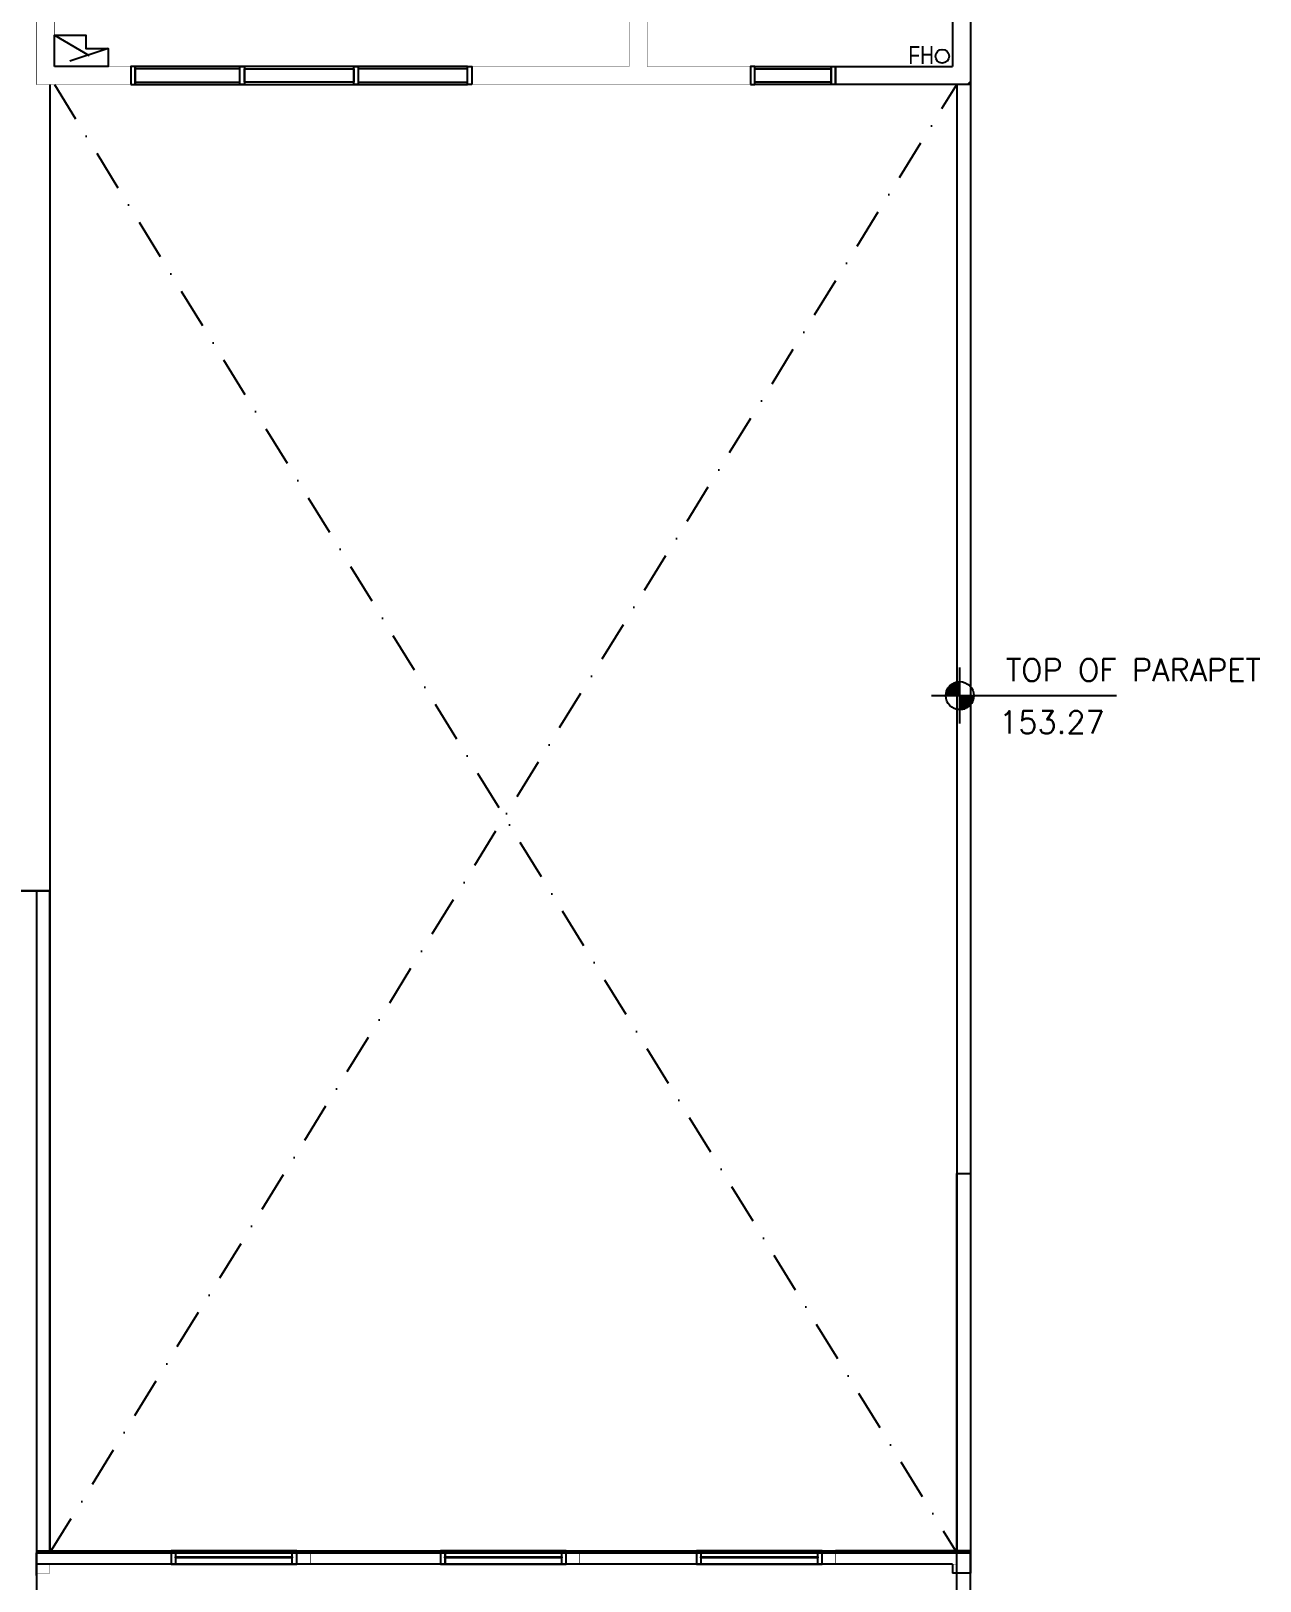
# Model space of a CAD drawing. Header units: millimetres. Extents: x -68474 to 336725, y -113450 to 40976.
# Drawn here: x 174740 to 188425, y -10587 to 6670 of the extents above; entities that cross this region are included whole.
import ezdxf
from ezdxf.enums import TextEntityAlignment as Align

# ---------------------------------------------------------------- set-up
doc = ezdxf.new("R2010")
doc.units = ezdxf.units.MM
doc.header["$LTSCALE"] = 900
doc.linetypes.add('s3152a$0$DASHDOT', pattern=[1, 0.5, -0.25, 0, -0.25])
for name, color, linetype in [('s3152a$0$-20', 7, 'Continuous'), ('s3152a$0$-3', 7, 'Continuous'), ('s3152a$0$-4', 7, 'Continuous'), ('s3152a$0$-8', 7, 'Continuous'), ('s3152a$0$11', 14, 'Continuous'), ('s3152a$0$23', 7, 'Continuous'), ('s3152a$0$35', 7, 'Continuous'), ('s3152a$0$56', 7, 'Continuous'), ('s3152a$0$N-ROOF', 4, 'Continuous'), ('s5152a$0$11', 7, 'Continuous'), ('s5152a$0$23', 7, 'Continuous')]:
    doc.layers.add(name, color=color, linetype=linetype)
doc.styles.add('s3152a$0$ROMANS', font='ROMANS', dxfattribs={"height": 0.2})
doc.styles.add('s3152a$0$STANDARD', font='txt')

# ---------------------------------------------------------------- blocks, each defined once
blk = doc.blocks.new('s3152a$0$WIN')
at = {"layer": 's3152a$0$23', "color": 14, "linetype": 'Continuous'}
for points in [[(0, 0), (1.4, 0), (1.4, 0.15), (0, 0.15)], [(0.05, 0), (1.35, 0), (1.35, 0.15), (0.05, 0.15)], [(0.05, 0.08), (1.35, 0.08), (1.35, 0.07), (0.05, 0.07)]]:
    blk.add_lwpolyline(points, close=True, dxfattribs=at)
blk = doc.blocks.new('s3152a')
at = {"layer": 's3152a$0$-20', "color": 144, "linetype": 'Continuous'}
blk.add_line((185168, 6075), (185200, 6108), dxfattribs=at)
at = {"layer": 's3152a$0$-3', "color": 92, "linetype": 'Continuous'}
blk.add_line((185200, 17975), (185200, 6075), dxfattribs=at)
at = {"layer": 's3152a$0$-4', "color": 52, "linetype": 'Continuous'}
for p, q in [((185200, -10250), (183700, -10250)), ((185200, -10250), (185200, -10500)), ((185000, -10400), (174800, -10400)), ((185000, -10400), (185000, -10500)), ((185200, -10500), (185000, -10500))]:
    blk.add_line(p, q, dxfattribs=at)
at = {"layer": 's3152a$0$-8', "color": 1, "linetype": 'Continuous'}
for p, q in [((185050, 6075), (185050, -6050)), ((185200, 6075), (185200, -10275)), ((185050, -6050), (185050, -10275))]:
    blk.add_line(p, q, dxfattribs=at)
at = {"layer": 's3152a$0$11', "color": 14, "linetype": 'Continuous'}
for p, q in [((185200, 17975), (185200, 6075)), ((183700, 6075), (183700, 6275)), ((183700, 6275), (185000, 6275)), ((185200, 6075), (183700, 6075)), ((174800, -10250), (185125, -10250)), ((174800, -10275), (185200, -10275)), ((174800, -10525), (174800, -10275)), ((174800, -10275), (174800, -18225)), ((185050, -18200), (185050, -10275)), ((185200, -18075), (185200, -10275))]:
    blk.add_line(p, q, dxfattribs=at)
at = {"layer": 's3152a$0$11', "color": 2, "linetype": 's3152a$0$DASHDOT'}
for p, q in [((175000, 6625), (175600, 6275)), ((175600, 6475), (175000, 6275))]:
    blk.add_line(p, q, dxfattribs=at)
at = {"layer": 's3152a$0$11', "color": 4, "linetype": 'Continuous'}
blk.add_line((174800, -10275), (174800, -18225), dxfattribs=at)
at = {"layer": 's3152a$0$11'}
blk.add_lwpolyline([(183600, 16925), (184550, 16925), (184550, 16475), (185000, 16475), (185000, 6275)], dxfattribs=at)
at = {"layer": 's3152a$0$11', "color": 14, "linetype": 'Continuous', "const_width": 5}
for points in [[(182750, 6075), (179650, 6075), (179650, 6275), (181400, 6275), (181400, 11125), (181250, 11125), (181250, 11325), (181400, 11325), (181400, 11475), (181600, 11475), (181600, 6275), (182750, 6275)], [(174800, 8575), (175000, 8575), (175000, 6275), (175850, 6275), (175850, 6075), (174800, 6075)], [(174800, -10250), (176300, -10250), (176300, -10400), (174950, -10400), (174950, -10500), (174800, -10500)], [(177850, -10250), (179300, -10250), (179300, -10400), (177850, -10400)], [(180850, -10250), (182150, -10250), (182150, -10400), (180850, -10400)], [(185200, -10250), (183700, -10250), (183700, -10400), (185050, -10400), (185050, -10500), (185200, -10500)]]:
    blk.add_lwpolyline(points, close=True, dxfattribs=at)
at = {"layer": 's3152a$0$11', "color": 2, "linetype": 'Continuous'}
blk.add_lwpolyline([(175000, 6275), (175000, 6625), (175350, 6625), (175350, 6475), (175600, 6475), (175600, 6275)], close=True, dxfattribs=at)
at = {"layer": 's3152a$0$23', "color": 14, "linetype": 's3152a$0$DASHDOT'}
for p, q in [((174950, -10275), (185050, 6075)), ((175000, 6075), (185050, -10275))]:
    blk.add_line(p, q, dxfattribs=at)
at = {"layer": 's3152a$0$23', "color": 4, "linetype": 'Continuous'}
blk.add_line((174950, 6075), (174950, -10275), dxfattribs=at)
at = {"layer": 's3152a$0$23', "color": 2, "linetype": 'Continuous'}
for p, q in [((174950, 6075), (174950, -2905)), ((174950, -2905), (161050, -2905))]:
    blk.add_line(p, q, dxfattribs=at)
at = {"layer": 's3152a$0$23', "color": 14, "linetype": 'Continuous'}
blk.add_line((185125, -10250), (184975, -10250), dxfattribs=at)
for points in [[(175850, 6075), (175900, 6075), (175900, 6275), (175850, 6275)], [(179600, 6275), (175900, 6275), (175900, 6075), (179600, 6075)], [(175900, 6100), (177067, 6100), (177067, 6250), (175900, 6250)], [(177067, 6275), (177117, 6275), (177117, 6075), (177067, 6075)], [(178334, 6100), (177117, 6100), (177117, 6250), (178334, 6250)], [(178334, 6275), (178384, 6275), (178384, 6075), (178334, 6075)], [(178384, 6100), (179600, 6100), (179600, 6250), (178384, 6250)], [(179650, 6075), (179600, 6075), (179600, 6275), (179650, 6275)], [(182750, 6075), (182800, 6075), (182800, 6275), (182750, 6275)], [(182800, 6275), (183650, 6275), (183650, 6075), (182800, 6075)], [(183650, 6100), (182800, 6100), (182800, 6250), (183650, 6250)], [(183700, 6075), (183650, 6075), (183650, 6275), (183700, 6275)], [(174950, -2905), (174800, -2905), (174800, -10275), (174950, -10275)], [(185050, -6050), (185200, -6050), (185200, -10275), (185050, -10275)]]:
    blk.add_lwpolyline(points, close=True, dxfattribs=at)
at = {"layer": 's3152a$0$35', "color": 7, "linetype": 'Continuous'}
for p, q in [((185082, -1042), (185082, -417)), ((184936, -730), (184936, -674)), ((184942, -730), (184942, -660)), ((184948, -730), (184948, -649)), ((184955, -730), (184955, -639)), ((184961, -730), (184961, -631)), ((184967, -730), (184967, -624)), ((184973, -730), (184973, -618)), ((184980, -730), (184980, -612)), ((184986, -730), (184986, -607)), ((184992, -730), (184992, -602)), ((184998, -730), (184998, -598)), ((185005, -730), (185005, -594)), ((185011, -730), (185011, -591)), ((185017, -730), (185017, -588)), ((185023, -730), (185023, -585)), ((185030, -730), (185030, -583)), ((185036, -730), (185036, -581)), ((185042, -730), (185042, -579)), ((185048, -730), (185048, -577)), ((185055, -730), (185055, -576)), ((185061, -730), (185061, -575)), ((185067, -730), (185067, -574)), ((185073, -730), (185073, -574)), ((185080, -730), (185080, -574)), ((184769, -730), (186827, -730)), ((184930, -730), (184930, -694)), ((185082, -732), (185238, -732)), ((185082, -738), (185238, -738)), ((185082, -744), (185237, -744)), ((185082, -751), (185236, -751)), ((185082, -757), (185235, -757)), ((185082, -763), (185234, -763)), ((185082, -769), (185233, -769)), ((185082, -776), (185231, -776)), ((185082, -782), (185229, -782)), ((185082, -788), (185226, -788)), ((185082, -794), (185224, -794)), ((185082, -801), (185221, -801)), ((185082, -807), (185217, -807)), ((185082, -813), (185214, -813)), ((185082, -819), (185209, -819)), ((185082, -826), (185205, -826)), ((185082, -832), (185200, -832)), ((185082, -838), (185194, -838)), ((185082, -844), (185188, -844)), ((185082, -851), (185180, -851)), ((185082, -857), (185172, -857)), ((185082, -863), (185163, -863)), ((185082, -869), (185152, -869)), ((185082, -876), (185137, -876)), ((185082, -882), (185117, -882))]:
    blk.add_line(p, q, dxfattribs=at)
blk.add_circle((185082, -730), 156, dxfattribs=at)
at = {"layer": 's3152a$0$56', "color": 1, "linetype": 'Continuous'}
blk.add_circle((184887, 6389), 75.6, dxfattribs=at)
at = {"layer": 's3152a$0$N-ROOF', "color": 4}
blk.add_line((161050, -2905), (174950, -2905), dxfattribs=at)
at = {"layer": 's3152a$0$N-ROOF'}
for p, q in [((174800, -10275), (174950, -10275)), ((174950, -10275), (174800, -10275))]:
    blk.add_line(p, q, dxfattribs=at)
at = {"xscale": 999.9980000000214, "yscale": 999.9980000000214, "zscale": 1000}
for p in [(176300, -10400), (179300, -10400), (182150, -10400)]:
    blk.add_blockref('s3152a$0$WIN', p, dxfattribs=at)
at = {"layer": 's3152a$0$35', "color": 1, "linetype": 'Continuous', "style": 's3152a$0$ROMANS'}
blk.add_text('TOP OF PARAPET', height=250, dxfattribs=at).set_placement((185596, -445), align=Align.MIDDLE_LEFT)
blk.add_text('153.27', height=250, dxfattribs=at).set_placement((186108, -1151), align=Align.CENTER)
at = {"layer": 's3152a$0$56', "color": 1, "linetype": 'Continuous', "style": 's3152a$0$STANDARD', "width": 0.8}
blk.add_text('FH', height=200, dxfattribs=at).set_placement((184510, 6302))
blk = doc.blocks.new('s5152a$0$WIN')
at = {"layer": 's5152a$0$23', "color": 14, "linetype": 'Continuous'}
for points in [[(0, 0), (1.4, 0), (1.4, 0.15), (0, 0.15)], [(0.05, 0), (1.35, 0), (1.35, 0.15), (0.05, 0.15)], [(0.05, 0.08), (1.35, 0.08), (1.35, 0.07), (0.05, 0.07)]]:
    blk.add_lwpolyline(points, close=True, dxfattribs=at)

msp = doc.modelspace()

# ---------------------------------------------------------------- linework, layer by layer
at = {"layer": 's5152a$0$11', "color": 14, "linetype": 'Continuous', "const_width": 5}
for points in [[(174800, -10250.0997), (176299.9, -10250.0997), (176299.9, -10399.9997), (174950, -10400.0997), (174950, -10499.9997), (174800, -10499.9997)], [(177849.9, -10249.9997), (179299.9, -10249.9997), (179299.9, -10400.0997), (177849.9, -10400.0997)], [(180849.9, -10250.0997), (182149.9, -10250.0997), (182149.9, -10400.0997), (180849.9, -10400.0997)], [(185199.8, -10250.0997), (183699.9, -10250.0997), (183699.9, -10399.9997), (185049.8, -10400.0997), (185049.8, -10499.9997), (185199.8, -10499.9997)]]:
    msp.add_lwpolyline(points, close=True, dxfattribs=at)

# ---------------------------------------------------------------- block references
msp.add_blockref('s3152a', (0, 0))
at = {"xscale": 999.9979999999999, "yscale": 999.9979999999999, "zscale": 1000}
for p in [(176299.9, -10400.0997), (179299.9, -10399.9997), (182149.9, -10400.0997)]:
    msp.add_blockref('s5152a$0$WIN', p, dxfattribs=at)

doc.saveas('drawing.dxf')
